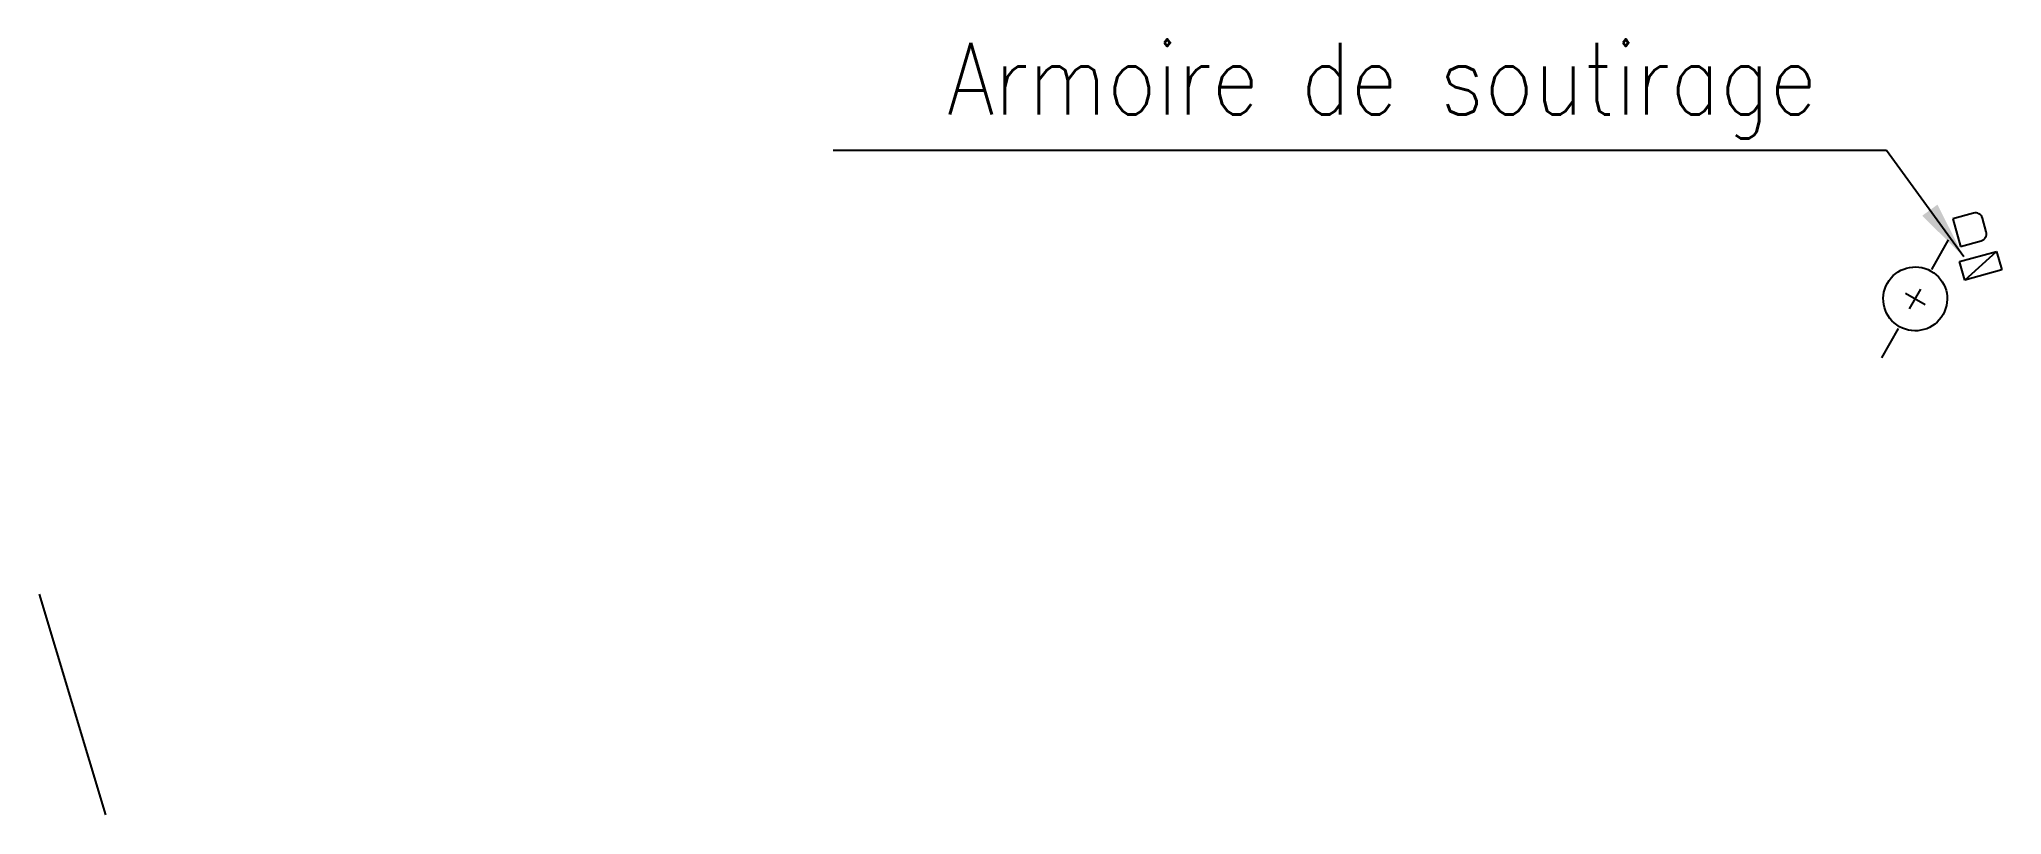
# Model space of a CAD drawing. Header units: millimetres. Extents: x 124017 to 124597, y 124714 to 125003.
# Drawn here: x 124252.65 to 124293.59, y 124987.01 to 125003.19 of the extents above; entities outside this region: 5.
import ezdxf

# ---------------------------------------------------------------- set-up
doc = ezdxf.new("R2010")
doc.units = ezdxf.units.MM
doc.layers.get('0').update_dxf_attribs({"linetype": 'CONTINUOUS'})
for name, color, linetype in [('W0100', 7, 'CONTINUOUS'), ('W0438', 7, 'CONTINUOUS'), ('W0473', 7, 'CONTINUOUS'), ('W0991', 7, 'CONTINUOUS')]:
    doc.layers.add(name, color=color, linetype=linetype)
doc.styles.get("Standard").update_dxf_attribs({"font": 'romans.shx', "width": 0.85})
doc.dimstyles.get("Standard").update_dxf_attribs({"dimtxt": 1.5, "dimasz": 1.2, "dimexe": 0.625, "dimexo": 0.625, "dimgap": 0.25, "dimtad": 1, "dimdec": 1, "dimzin": 0, "dimdsep": 46, "dimtxsty": 'Standard', "dimcen": -0.5, "dimadec": 0, "dimazin": 0, "dimtfac": 1, "dimtdec": 1, "dimtmove": 0, "dimatfit": 3, "dimfxl": 0, "dimtolj": 1, "dimtzin": 0, "dimarcsym": 0})

# ---------------------------------------------------------------- blocks, each defined once
blk = doc.blocks.new('T473')
for p, q in [((0.500001, 0.500001), (1.000002, 1.000002)), ((-0.166667, 0.166667), (0.166667, -0.166667)), ((-0.166667, -0.166667), (0.166667, 0.166667)), ((-1.000002, -1.000002), (-0.500001, -0.500001))]:
    blk.add_line(p, q)
blk.add_ellipse((0, 0), major_axis=(0.471405, 0.471405), ratio=1, start_param=5.497787144, end_param=11.780972451)
blk = doc.blocks.new('T438')
for p, q in [((0.15, 1.1), (-0.3, 1.1)), ((-0.3, 1.1), (-0.3, 0.5)), ((0.3, 0.65), (0.3, 0.95)), ((-0.3, 0.5), (0.15, 0.5)), ((-0.4, 0.2), (0.4, 0.2)), ((-0.4, -0.2), (-0.4, 0.2)), ((0.4, 0.2), (0.4, -0.2))]:
    blk.add_line(p, q)
at = {"flags": 128}
for points in [[(-0.4, -0.2), (0.4, 0.2)], [(0.4, -0.2), (-0.4, -0.2)]]:
    blk.add_lwpolyline(points, dxfattribs=at)
for centre, major_axis, start_param, end_param in [((0.15, 0.95), (0.106, -0.106), 0.785398, 2.356194), ((0.15, 0.65), (0.106, 0.106), 3.926991, 5.497787)]:
    blk.add_ellipse(centre, major_axis=major_axis, ratio=1, start_param=start_param, end_param=end_param)

msp = doc.modelspace()

# ---------------------------------------------------------------- linework, layer by layer
at = {"layer": 'W0100'}
for points in [[(124252.654, 124991.609), (124254.036, 124987.007)], [(124028.622, 124898.176), (124039.003, 124907.964)]]:
    msp.add_lwpolyline(points, dxfattribs=at)
msp.add_lwpolyline([(124040.349, 124885.74), (124050.729, 124895.528), (124027.659, 124919.995), (124017.278, 124910.206)], close=True, dxfattribs=at)

# ---------------------------------------------------------------- block references
at = {"layer": 'W0438', "rotation": 15.55159688633612}
msp.add_blockref('T438', (124293.152, 124998.461), dxfattribs=at)
at = {"layer": 'W0473'}
for p, rotation in [((124291.786, 124997.77), 15.55159688794259), ((124596.167, 124714.743), 95.2596564125677)]:
    msp.add_blockref('T473', p, dxfattribs=dict(at, rotation=rotation))

# ---------------------------------------------------------------- texts
at = {"layer": 'W0438', "linetype": 'Continuous', "insert": (124289.735, 125001.115), "char_height": 1.5, "attachment_point": 9}
msp.add_mtext('\\A1;Armoire de soutirage', dxfattribs=at)
at = {"layer": 'W0991'}
for s, p in [('4', (124027.394, 124909.731)), ('2', (124039.22, 124897.65))]:
    msp.add_text(s, height=1.25, rotation=313.2329, dxfattribs=at).set_placement(p)

# ---------------------------------------------------------------- leaders
at = {"layer": 'W0438', "linetype": 'Continuous', "annotation_type": 0, "has_hookline": 1, "hookline_direction": 1, "text_width": 20.521}
msp.add_leader([(124292.797, 124998.65), (124291.185, 125000.865), (124289.985, 125000.865)], dimstyle='Standard', override={"dimgap": 0.25, "dimtad": 1}, dxfattribs=at)

doc.saveas('drawing.dxf')
